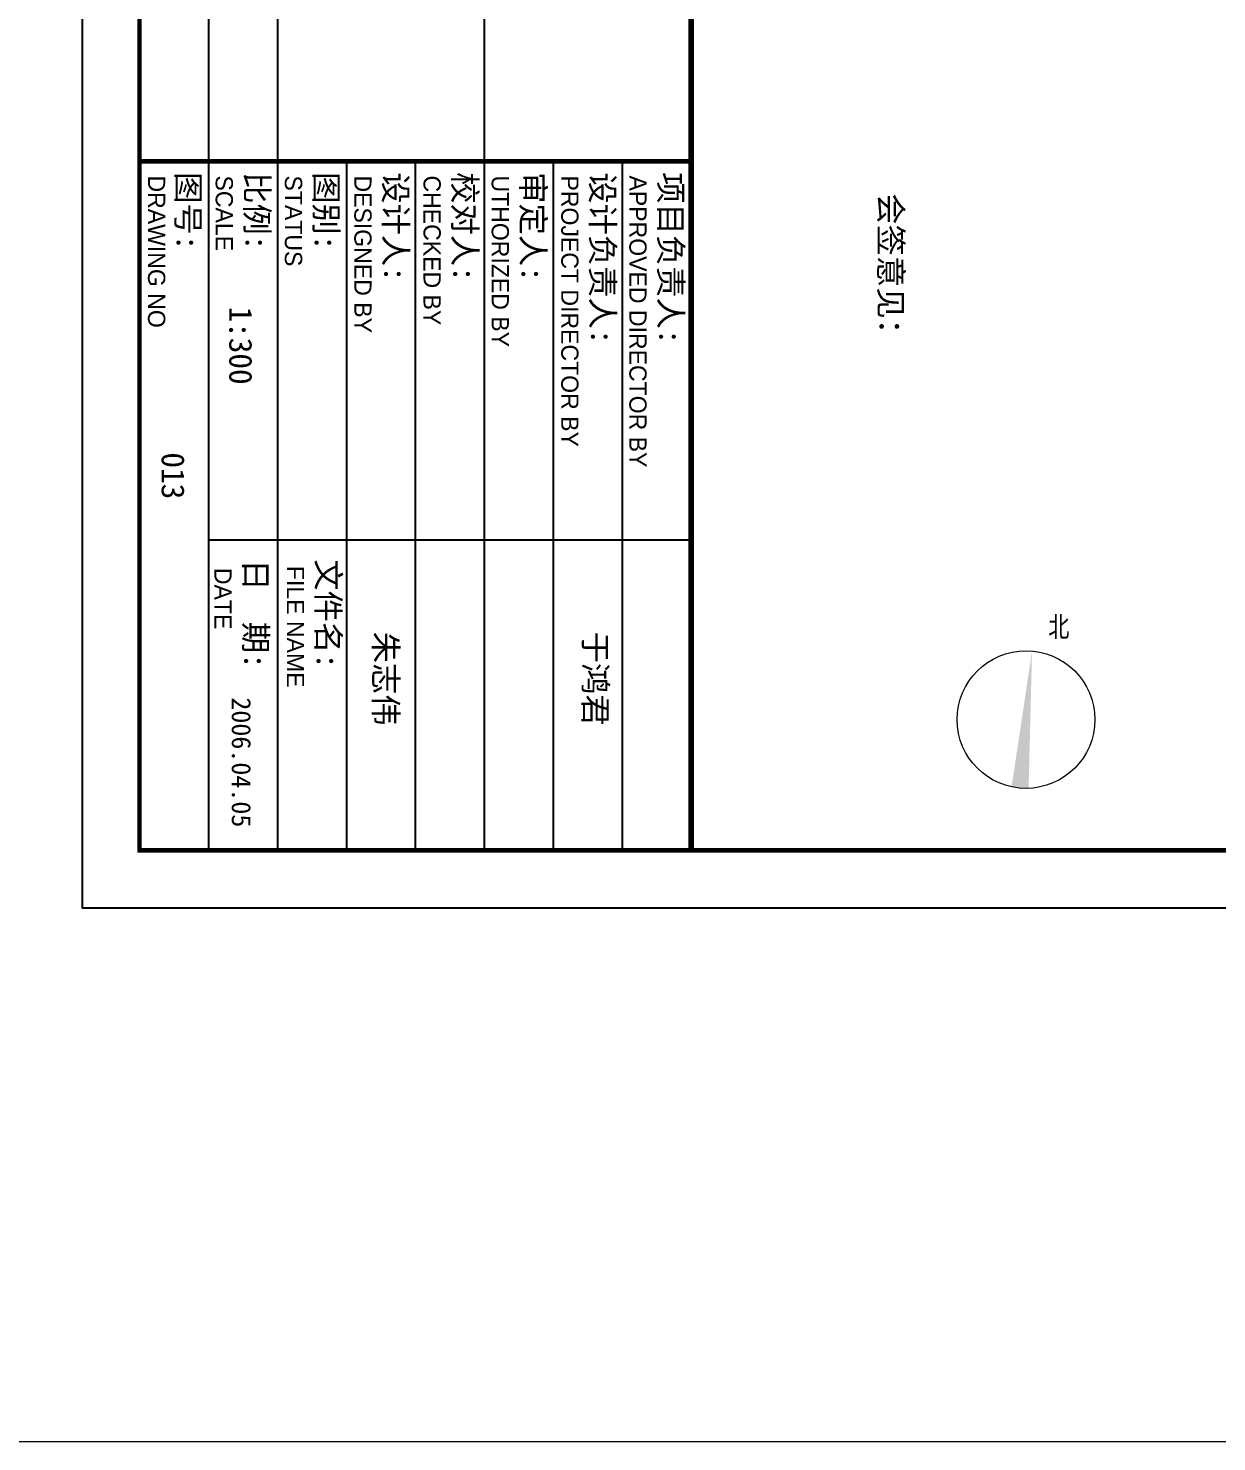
# Model space of a CAD drawing. Extents: x -220435 to 246757, y -381552 to -223577.
# Drawn here: x -170652 to -139580, y -381552 to -344578 of the extents above; entities that cross this region are included whole.
import ezdxf

# ---------------------------------------------------------------- set-up
doc = ezdxf.new("R2010")
doc.units = 0
doc.header["$LTSCALE"] = 1500
doc.header["$MEASUREMENT"] = 0
doc.layers.get('0').update_dxf_attribs({"linetype": 'CONTINUOUS'})
doc.layers.add('AXIS', color=7, linetype='CONTINUOUS')
doc.layers.add('JELIBTLTC', color=7, linetype='CONTINUOUS')
doc.layers.add('PUB_DIM', color=7, linetype='CONTINUOUS', lineweight=0)
doc.layers.add('我的', color=7, linetype='CONTINUOUS', lineweight=0)
doc.styles.add('JELIBTLZX1', font='arial.ttf', dxfattribs={"width": 0.65})

# ---------------------------------------------------------------- blocks, each defined once
blk = doc.blocks.new('_NORTH')
blk.add_circle((0, 0), 1200)
blk.add_solid([(-1191, 149), (-1191, -149), (1200, 0)])

msp = doc.modelspace()

# ---------------------------------------------------------------- linework, layer by layer
at = {"layer": 'AXIS', "color": 250}
for p, q in [((-165941.9, -330032.2), (-165941.9, -348056.5)), ((-164139, -330032.2), (-164139, -348056.5)), ((-158730.2, -330032.2), (-158730.2, -348056.5)), ((-165941.9, -348056.5), (-165941.9, -366080.7)), ((-164139, -348056.5), (-164139, -366080.7)), ((-162336, -348056.5), (-162336, -366080.7)), ((-160533.1, -348056.5), (-160533.1, -366080.7)), ((-158730.2, -348056.5), (-158730.2, -366080.7)), ((-156927.3, -348056.5), (-156927.3, -366080.7)), ((-155124.4, -348056.5), (-155124.4, -366080.7)), ((-153321.5, -357968.6), (-165941.9, -357968.6))]:
    msp.add_line(p, q, dxfattribs=at)
msp.add_lwpolyline([(-82407.1, -250394.1), (-169247.2, -250394.1), (-169247.2, -367583.1), (-82407.1, -367583.1)], close=True, dxfattribs=at)
at = {"layer": 'AXIS', "color": 0, "const_width": 120.2}
msp.add_lwpolyline([(-83909.5, -251896.5), (-167744.8, -251896.5), (-167744.8, -366080.7), (-83909.5, -366080.7)], close=True, dxfattribs=at)
at = {"layer": 'AXIS', "color": 0}
for points, const_width in [([(-153321.5, -251896.5), (-153321.5, -366080.7)], 150.2), ([(-167744.8, -348056.5), (-153321.5, -348056.5)], 120.2)]:
    msp.add_lwpolyline(points, dxfattribs=dict(at, const_width=const_width))
at = {"layer": '我的', "linetype": 'ByBlock', "lineweight": 20}
msp.add_lwpolyline([(-220435.3, -223577.2), (246757, -223577.2), (246757, -381551.9), (-220435.3, -381551.9)], close=True, dxfattribs=at)

# ---------------------------------------------------------------- block references
at = {"layer": 'PUB_DIM', "lineweight": 0, "xscale": 1.5, "yscale": 1.5, "zscale": 1.5, "rotation": 85}
msp.add_blockref('_NORTH', (-144565.3, -362660.9), dxfattribs=at)

# ---------------------------------------------------------------- texts
at = {"layer": 'AXIS', "color": 250, "attachment_point": 1, "rotation": 270}
for s, insert, char_height, width in [('\\fￋￎￌ￥|b0|i0|c134|p2;\\C5;DRAWING NO', (-167071, -348428.7), 450.727, 9382.602), ('{\\fSimHei|b0|i0|c134|p2;\\C5;图号:}', (-166170.6, -348341.6), 600.969, 5551.563), ('\\fￋￎￌ￥|b0|i0|c134|p2;\\C5;SCALE', (-165302.7, -348428.7), 450.727, 9382.602), ('{\\fSimHei|b0|i0|c134|p2;\\C5;比例:}', (-164370.6, -348341.6), 600.969, 5551.563), ('\\fￋￎￌ￥|b0|i0|c134|p2;\\C5;STATUS', (-163492.7, -348428.7), 450.727, 9382.602), ('{\\fSimHei|b0|i0|c134|p2;\\C5;图别:}', (-162560.6, -348341.6), 600.969, 5551.563), ('\\fￋￎￌ￥|b0|i0|c134|p2;\\C5;DESIGNED BY', (-161677.5, -348428.7), 450.727, 9382.602), ('{\\fSimHei|b0|i0|c134|p2;\\C5;设计人:}', (-160745.5, -348341.6), 600.969, 5551.563), ('\\fￋￎￌ￥|b0|i0|c134|p2;\\C5;CHECKED BY', (-159868.4, -348428.7), 450.727, 9382.602), ('{\\fSimHei|b0|i0|c134|p2;\\C5;校对人:}', (-158936.4, -348341.6), 600.969, 5551.563), ('\\fￋￎￌ￥|b0|i0|c134|p2;\\C5;UTHORIZED BY', (-158086.2, -348428.7), 450.727, 9382.602), ('{\\fSimHei|b0|i0|c134|p2;\\C5;审定人:}', (-157154.2, -348341.6), 600.969, 5551.563), ('\\fￋￎￌ￥|b0|i0|c134|p2;\\C5;PROJECT DIRECTOR BY', (-156267.1, -348428.7), 450.727, 9382.602), ('{\\fSimHei|b0|i0|c134|p2;\\C5;设计负责人:}', (-155335, -348341.6), 600.969, 5551.563), ('\\fￋￎￌ￥|b0|i0|c134|p2;\\C5;APPROVED DIRECTOR BY', (-154486.2, -348428.7), 450.727, 9382.602), ('{\\fSimHei|b0|i0|c134|p2;\\C5;项目负责人:}', (-153554.2, -348341.6), 600.969, 5551.563), ('{\\fSimHei|b0|i0|c134|p2;\\C5;会签意见：}', (-147799.3, -348893.3), 600.969, 5551.563), ('{\\fSimHei|b0|i0|c134|p2;\\C5;1:300}', (-164796.2, -351855.8), 600.969, 5551.563), ('{\\fSimHei|b0|i0|c134|p2;\\C5;013}', (-166564.3, -355672.7), 600.969, 5551.563), ('{\\fSimHei|b0|i0|c134|p2;\\C5;日  期:}', (-164403.1, -358467.9), 600.969, 5551.563), ('{\\fSimHei|b0|i0|c134|p2;\\C5;文件名:}', (-162508.8, -358467.9), 600.969, 5551.563), ('\\fￋￎￌ￥|b0|i0|c134|p2;\\C5;DATE', (-165335.2, -358693.1), 450.727, 9382.602), ('\\fￋￎￌ￥|b0|i0|c134|p2;\\C5;FILE NAME', (-163440.9, -358641.3), 450.727, 9382.602), ('{\\fSimHei|b0|i0|c134|p2;\\C5;朱志伟}', (-161007, -360361.2), 600.969, 5551.563), ('{\\fSimHei|b0|i0|c134|p2;\\C5;于鸿君}', (-155524.9, -360361.2), 600.969, 5551.563), ('{\\fSimHei|b0|i0|c134|p2;\\C5;2006.04.05}', (-164830.3, -362079.6), 500, 5551.563)]:
    msp.add_mtext(s, dxfattribs=dict(at, insert=insert, char_height=char_height, width=width))
at = {"layer": 'JELIBTLTC', "lineweight": 0, "style": 'JELIBTLZX1', "width": 0.75}
msp.add_text('北', height=540, dxfattribs=at).set_placement((-143985.5, -360502.6))

doc.saveas('drawing.dxf')
